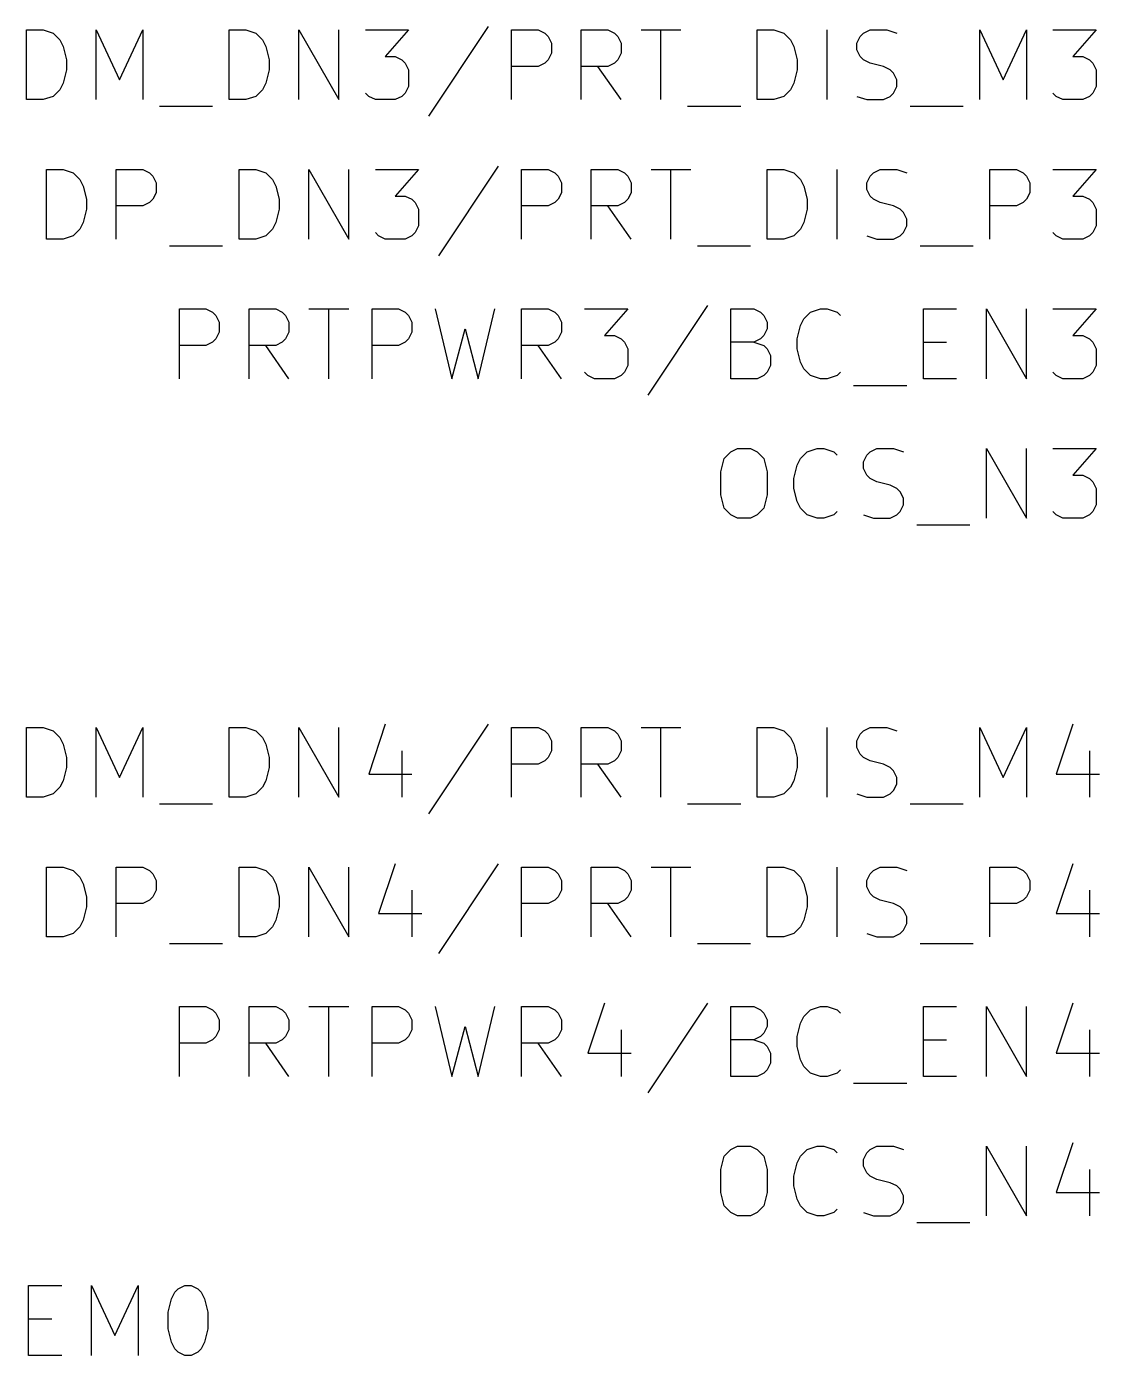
# Model space of a CAD drawing. Extents: x 0.4 to 16.1, y -11.3 to -0.4.
# Drawn here: x 4.034 to 4.803, y -4.293 to -3.34 of the extents above; entities that cross this region are included whole.
import ezdxf

# ---------------------------------------------------------------- set-up
doc = ezdxf.new("R2010")
doc.units = 0
doc.header["$MEASUREMENT"] = 0
doc.layers.add('CYAN2', color=4, linetype='CONTINUOUS')

msp = doc.modelspace()

# ---------------------------------------------------------------- linework, layer by layer
at = {"layer": 'CYAN2', "linetype": 'CONTINUOUS'}
for p, q in [((4.03381, -3.39262), (4.03381, -3.34262)), ((4.03381, -3.34262), (4.04571, -3.34262)), ((4.04571, -3.34262), (4.05285, -3.345)), ((4.08381, -3.39262), (4.08381, -3.34262)), ((4.08381, -3.34262), (4.10047, -3.37833)), ((4.10047, -3.37833), (4.11714, -3.34262)), ((4.11714, -3.34262), (4.11714, -3.39262)), ((4.17905, -3.39262), (4.17905, -3.34262)), ((4.17905, -3.34262), (4.19095, -3.34262)), ((4.19095, -3.34262), (4.19809, -3.345)), ((4.22905, -3.39262), (4.22905, -3.34262)), ((4.22905, -3.34262), (4.25762, -3.39262)), ((4.25762, -3.39262), (4.25762, -3.34262)), ((4.27667, -3.34262), (4.30762, -3.34262)), ((4.30762, -3.34262), (4.29095, -3.36167)), ((4.36476, -3.34024), (4.3219, -3.40452)), ((4.38143, -3.39262), (4.38143, -3.34262)), ((4.38143, -3.34262), (4.40047, -3.34262)), ((4.40047, -3.34262), (4.40524, -3.345)), ((4.43143, -3.39262), (4.43143, -3.34262)), ((4.43143, -3.34262), (4.45047, -3.34262)), ((4.45047, -3.34262), (4.45524, -3.345)), ((4.47428, -3.34262), (4.50285, -3.34262)), ((4.48857, -3.39262), (4.48857, -3.34262)), ((4.55762, -3.39262), (4.55762, -3.34262)), ((4.55762, -3.34262), (4.56952, -3.34262)), ((4.56952, -3.34262), (4.57667, -3.345)), ((4.60762, -3.39262), (4.60762, -3.34262)), ((4.63381, -3.345), (4.63857, -3.34262)), ((4.63857, -3.34262), (4.65047, -3.34262)), ((4.65047, -3.34262), (4.65762, -3.345)), ((4.71714, -3.39262), (4.71714, -3.34262)), ((4.71714, -3.34262), (4.73381, -3.37833)), ((4.73381, -3.37833), (4.75047, -3.34262)), ((4.75047, -3.34262), (4.75047, -3.39262)), ((4.76952, -3.34262), (4.80047, -3.34262)), ((4.80047, -3.34262), (4.78381, -3.36167)), ((4.05285, -3.345), (4.05762, -3.34976)), ((4.05762, -3.34976), (4.06, -3.35452)), ((4.19809, -3.345), (4.20285, -3.34976)), ((4.20285, -3.34976), (4.20524, -3.35452)), ((4.40524, -3.345), (4.40762, -3.34738)), ((4.40762, -3.34738), (4.41, -3.35214)), ((4.41, -3.35214), (4.41, -3.35928)), ((4.45524, -3.345), (4.45762, -3.34738)), ((4.45762, -3.34738), (4.46, -3.35214)), ((4.46, -3.35214), (4.46, -3.35928)), ((4.57667, -3.345), (4.58143, -3.34976)), ((4.58143, -3.34976), (4.58381, -3.35452)), ((4.62905, -3.35214), (4.63143, -3.34738)), ((4.62905, -3.3569), (4.62905, -3.35214)), ((4.63143, -3.34738), (4.63381, -3.345)), ((4.06, -3.35452), (4.06238, -3.36405)), ((4.20524, -3.35452), (4.20762, -3.36405)), ((4.29095, -3.36167), (4.29809, -3.36167)), ((4.29809, -3.36167), (4.30285, -3.36405)), ((4.41, -3.35928), (4.40762, -3.36405)), ((4.46, -3.35928), (4.45762, -3.36405)), ((4.58381, -3.35452), (4.58619, -3.36405)), ((4.63143, -3.36167), (4.62905, -3.3569)), ((4.63381, -3.36405), (4.63143, -3.36167)), ((4.78381, -3.36167), (4.79095, -3.36167)), ((4.79095, -3.36167), (4.79571, -3.36405)), ((4.06238, -3.37119), (4.06, -3.38071)), ((4.06238, -3.36405), (4.06238, -3.37119)), ((4.20762, -3.37119), (4.20524, -3.38071)), ((4.20762, -3.36405), (4.20762, -3.37119)), ((4.30285, -3.36405), (4.30524, -3.36643)), ((4.30524, -3.36643), (4.30762, -3.37119)), ((4.30762, -3.37119), (4.30762, -3.38309)), ((4.40047, -3.36881), (4.38143, -3.36881)), ((4.40524, -3.36643), (4.40047, -3.36881)), ((4.40762, -3.36405), (4.40524, -3.36643)), ((4.45047, -3.36881), (4.43143, -3.36881)), ((4.46, -3.39262), (4.44333, -3.36881)), ((4.45524, -3.36643), (4.45047, -3.36881)), ((4.45762, -3.36405), (4.45524, -3.36643)), ((4.58619, -3.37119), (4.58381, -3.38071)), ((4.58619, -3.36405), (4.58619, -3.37119)), ((4.63857, -3.36643), (4.63381, -3.36405)), ((4.64809, -3.36881), (4.63857, -3.36643)), ((4.65285, -3.37119), (4.64809, -3.36881)), ((4.65524, -3.37357), (4.65285, -3.37119)), ((4.79571, -3.36405), (4.79809, -3.36643)), ((4.79809, -3.36643), (4.80047, -3.37119)), ((4.80047, -3.37119), (4.80047, -3.38309)), ((4.06, -3.38071), (4.05762, -3.38547)), ((4.20524, -3.38071), (4.20285, -3.38547)), ((4.58381, -3.38071), (4.58143, -3.38547)), ((4.65762, -3.37833), (4.65524, -3.37357)), ((4.65762, -3.38309), (4.65762, -3.37833)), ((4.05285, -3.39024), (4.04571, -3.39262)), ((4.05762, -3.38547), (4.05285, -3.39024)), ((4.19809, -3.39024), (4.19095, -3.39262)), ((4.20285, -3.38547), (4.19809, -3.39024)), ((4.27905, -3.39024), (4.27667, -3.38785)), ((4.28381, -3.39262), (4.27905, -3.39024)), ((4.30285, -3.39024), (4.29809, -3.39262)), ((4.30524, -3.38785), (4.30285, -3.39024)), ((4.30762, -3.38309), (4.30524, -3.38785)), ((4.57667, -3.39024), (4.56952, -3.39262)), ((4.58143, -3.38547), (4.57667, -3.39024)), ((4.62905, -3.39024), (4.63619, -3.39262)), ((4.64809, -3.39262), (4.65285, -3.39024)), ((4.65285, -3.39024), (4.65524, -3.38785)), ((4.65524, -3.38785), (4.65762, -3.38309)), ((4.7719, -3.39024), (4.76952, -3.38785)), ((4.77667, -3.39262), (4.7719, -3.39024)), ((4.79571, -3.39024), (4.79095, -3.39262)), ((4.79809, -3.38785), (4.79571, -3.39024)), ((4.80047, -3.38309), (4.79809, -3.38785)), ((4.04571, -3.39262), (4.03381, -3.39262)), ((4.12905, -3.39738), (4.16714, -3.39738)), ((4.19095, -3.39262), (4.17905, -3.39262)), ((4.29809, -3.39262), (4.28381, -3.39262)), ((4.50762, -3.39738), (4.54571, -3.39738)), ((4.56952, -3.39262), (4.55762, -3.39262)), ((4.63619, -3.39262), (4.64809, -3.39262)), ((4.66714, -3.39738), (4.70524, -3.39738)), ((4.79095, -3.39262), (4.77667, -3.39262)), ((4.04809, -3.49262), (4.04809, -3.44262)), ((4.04809, -3.44262), (4.06, -3.44262)), ((4.06, -3.44262), (4.06714, -3.445)), ((4.06714, -3.445), (4.0719, -3.44976)), ((4.09809, -3.49262), (4.09809, -3.44262)), ((4.09809, -3.44262), (4.11714, -3.44262)), ((4.11714, -3.44262), (4.1219, -3.445)), ((4.1219, -3.445), (4.12428, -3.44738)), ((4.12428, -3.44738), (4.12667, -3.45214)), ((4.18619, -3.49262), (4.18619, -3.44262)), ((4.18619, -3.44262), (4.19809, -3.44262)), ((4.19809, -3.44262), (4.20524, -3.445)), ((4.20524, -3.445), (4.21, -3.44976)), ((4.23619, -3.49262), (4.23619, -3.44262)), ((4.23619, -3.44262), (4.26476, -3.49262)), ((4.26476, -3.49262), (4.26476, -3.44262)), ((4.28381, -3.44262), (4.31476, -3.44262)), ((4.31476, -3.44262), (4.29809, -3.46167)), ((4.3719, -3.44024), (4.32905, -3.50452)), ((4.38857, -3.49262), (4.38857, -3.44262)), ((4.38857, -3.44262), (4.40762, -3.44262)), ((4.40762, -3.44262), (4.41238, -3.445)), ((4.41238, -3.445), (4.41476, -3.44738)), ((4.41476, -3.44738), (4.41714, -3.45214)), ((4.43857, -3.49262), (4.43857, -3.44262)), ((4.43857, -3.44262), (4.45762, -3.44262)), ((4.45762, -3.44262), (4.46238, -3.445)), ((4.46238, -3.445), (4.46476, -3.44738)), ((4.46476, -3.44738), (4.46714, -3.45214)), ((4.48143, -3.44262), (4.51, -3.44262)), ((4.49571, -3.49262), (4.49571, -3.44262)), ((4.56476, -3.49262), (4.56476, -3.44262)), ((4.56476, -3.44262), (4.57667, -3.44262)), ((4.57667, -3.44262), (4.58381, -3.445)), ((4.58381, -3.445), (4.58857, -3.44976)), ((4.61476, -3.49262), (4.61476, -3.44262)), ((4.63619, -3.45214), (4.63857, -3.44738)), ((4.63857, -3.44738), (4.64095, -3.445)), ((4.64095, -3.445), (4.64571, -3.44262)), ((4.64571, -3.44262), (4.65762, -3.44262)), ((4.65762, -3.44262), (4.66476, -3.445)), ((4.72428, -3.49262), (4.72428, -3.44262)), ((4.72428, -3.44262), (4.74333, -3.44262)), ((4.74333, -3.44262), (4.74809, -3.445)), ((4.74809, -3.445), (4.75047, -3.44738)), ((4.75047, -3.44738), (4.75285, -3.45214)), ((4.76952, -3.44262), (4.80047, -3.44262)), ((4.80047, -3.44262), (4.78381, -3.46167)), ((4.0719, -3.44976), (4.07428, -3.45452)), ((4.07428, -3.45452), (4.07667, -3.46405)), ((4.12667, -3.45214), (4.12667, -3.45928)), ((4.21, -3.44976), (4.21238, -3.45452)), ((4.21238, -3.45452), (4.21476, -3.46405)), ((4.41714, -3.45214), (4.41714, -3.45928)), ((4.46714, -3.45214), (4.46714, -3.45928)), ((4.58857, -3.44976), (4.59095, -3.45452)), ((4.59095, -3.45452), (4.59333, -3.46405)), ((4.63619, -3.4569), (4.63619, -3.45214)), ((4.63857, -3.46167), (4.63619, -3.4569)), ((4.75285, -3.45214), (4.75285, -3.45928)), ((4.07667, -3.46405), (4.07667, -3.47119)), ((4.1219, -3.46643), (4.11714, -3.46881)), ((4.12428, -3.46405), (4.1219, -3.46643)), ((4.12667, -3.45928), (4.12428, -3.46405)), ((4.21476, -3.46405), (4.21476, -3.47119)), ((4.29809, -3.46167), (4.30524, -3.46167)), ((4.30524, -3.46167), (4.31, -3.46405)), ((4.31, -3.46405), (4.31238, -3.46643)), ((4.31238, -3.46643), (4.31476, -3.47119)), ((4.41238, -3.46643), (4.40762, -3.46881)), ((4.41476, -3.46405), (4.41238, -3.46643)), ((4.41714, -3.45928), (4.41476, -3.46405)), ((4.46238, -3.46643), (4.45762, -3.46881)), ((4.46476, -3.46405), (4.46238, -3.46643)), ((4.46714, -3.45928), (4.46476, -3.46405)), ((4.59333, -3.46405), (4.59333, -3.47119)), ((4.64095, -3.46405), (4.63857, -3.46167)), ((4.64571, -3.46643), (4.64095, -3.46405)), ((4.65524, -3.46881), (4.64571, -3.46643)), ((4.74809, -3.46643), (4.74333, -3.46881)), ((4.75047, -3.46405), (4.74809, -3.46643)), ((4.75285, -3.45928), (4.75047, -3.46405)), ((4.78381, -3.46167), (4.79095, -3.46167)), ((4.79095, -3.46167), (4.79571, -3.46405)), ((4.79571, -3.46405), (4.79809, -3.46643)), ((4.79809, -3.46643), (4.80047, -3.47119)), ((4.07667, -3.47119), (4.07428, -3.48071)), ((4.11714, -3.46881), (4.09809, -3.46881)), ((4.21476, -3.47119), (4.21238, -3.48071)), ((4.31476, -3.47119), (4.31476, -3.48309)), ((4.40762, -3.46881), (4.38857, -3.46881)), ((4.45762, -3.46881), (4.43857, -3.46881)), ((4.46714, -3.49262), (4.45047, -3.46881)), ((4.59333, -3.47119), (4.59095, -3.48071)), ((4.66, -3.47119), (4.65524, -3.46881)), ((4.66238, -3.47357), (4.66, -3.47119)), ((4.66476, -3.47833), (4.66238, -3.47357)), ((4.74333, -3.46881), (4.72428, -3.46881)), ((4.80047, -3.47119), (4.80047, -3.48309)), ((4.0719, -3.48547), (4.06714, -3.49024)), ((4.07428, -3.48071), (4.0719, -3.48547)), ((4.21, -3.48547), (4.20524, -3.49024)), ((4.21238, -3.48071), (4.21, -3.48547)), ((4.31476, -3.48309), (4.31238, -3.48785)), ((4.58857, -3.48547), (4.58381, -3.49024)), ((4.59095, -3.48071), (4.58857, -3.48547)), ((4.66238, -3.48785), (4.66476, -3.48309)), ((4.66476, -3.48309), (4.66476, -3.47833)), ((4.80047, -3.48309), (4.79809, -3.48785)), ((4.06, -3.49262), (4.04809, -3.49262)), ((4.06714, -3.49024), (4.06, -3.49262)), ((4.19809, -3.49262), (4.18619, -3.49262)), ((4.20524, -3.49024), (4.19809, -3.49262)), ((4.28619, -3.49024), (4.28381, -3.48785)), ((4.29095, -3.49262), (4.28619, -3.49024)), ((4.30524, -3.49262), (4.29095, -3.49262)), ((4.31, -3.49024), (4.30524, -3.49262)), ((4.31238, -3.48785), (4.31, -3.49024)), ((4.57667, -3.49262), (4.56476, -3.49262)), ((4.58381, -3.49024), (4.57667, -3.49262)), ((4.63619, -3.49024), (4.64333, -3.49262)), ((4.64333, -3.49262), (4.65524, -3.49262)), ((4.65524, -3.49262), (4.66, -3.49024)), ((4.66, -3.49024), (4.66238, -3.48785)), ((4.7719, -3.49024), (4.76952, -3.48785)), ((4.77667, -3.49262), (4.7719, -3.49024)), ((4.79095, -3.49262), (4.77667, -3.49262)), ((4.79571, -3.49024), (4.79095, -3.49262)), ((4.79809, -3.48785), (4.79571, -3.49024)), ((4.13619, -3.49738), (4.17428, -3.49738)), ((4.51476, -3.49738), (4.55285, -3.49738)), ((4.67428, -3.49738), (4.71238, -3.49738)), ((4.14333, -3.59262), (4.14333, -3.54262)), ((4.14333, -3.54262), (4.16238, -3.54262)), ((4.16238, -3.54262), (4.16714, -3.545)), ((4.19333, -3.59262), (4.19333, -3.54262)), ((4.19333, -3.54262), (4.21238, -3.54262)), ((4.21238, -3.54262), (4.21714, -3.545)), ((4.23619, -3.54262), (4.26476, -3.54262)), ((4.25047, -3.59262), (4.25047, -3.54262)), ((4.28143, -3.59262), (4.28143, -3.54262)), ((4.28143, -3.54262), (4.30047, -3.54262)), ((4.30047, -3.54262), (4.30524, -3.545)), ((4.32667, -3.54262), (4.33857, -3.59262)), ((4.35762, -3.59262), (4.36952, -3.54262)), ((4.38857, -3.59262), (4.38857, -3.54262)), ((4.38857, -3.54262), (4.40762, -3.54262)), ((4.40762, -3.54262), (4.41238, -3.545)), ((4.43381, -3.54262), (4.46476, -3.54262)), ((4.46476, -3.54262), (4.44809, -3.56167)), ((4.5219, -3.54024), (4.47905, -3.60452)), ((4.53857, -3.59262), (4.53857, -3.54262)), ((4.53857, -3.54262), (4.55524, -3.54262)), ((4.55524, -3.54262), (4.56, -3.545)), ((4.59571, -3.545), (4.60285, -3.54262)), ((4.60285, -3.54262), (4.60762, -3.54262)), ((4.60762, -3.54262), (4.61476, -3.545)), ((4.67667, -3.59262), (4.67667, -3.54262)), ((4.67667, -3.54262), (4.70047, -3.54262)), ((4.7219, -3.59262), (4.7219, -3.54262)), ((4.7219, -3.54262), (4.75047, -3.59262)), ((4.75047, -3.59262), (4.75047, -3.54262)), ((4.76952, -3.54262), (4.80047, -3.54262)), ((4.80047, -3.54262), (4.78381, -3.56167)), ((4.16714, -3.545), (4.16952, -3.54738)), ((4.16952, -3.54738), (4.1719, -3.55214)), ((4.1719, -3.55214), (4.1719, -3.55928)), ((4.21714, -3.545), (4.21952, -3.54738)), ((4.21952, -3.54738), (4.2219, -3.55214)), ((4.2219, -3.55214), (4.2219, -3.55928)), ((4.30524, -3.545), (4.30762, -3.54738)), ((4.30762, -3.54738), (4.31, -3.55214)), ((4.31, -3.55214), (4.31, -3.55928)), ((4.41238, -3.545), (4.41476, -3.54738)), ((4.41476, -3.54738), (4.41714, -3.55214)), ((4.41714, -3.55214), (4.41714, -3.55928)), ((4.56, -3.545), (4.56238, -3.54738)), ((4.56238, -3.54738), (4.56476, -3.55214)), ((4.56476, -3.55214), (4.56476, -3.5569)), ((4.58857, -3.55452), (4.59095, -3.54976)), ((4.59095, -3.54976), (4.59571, -3.545)), ((4.61476, -3.545), (4.61714, -3.54738)), ((4.1719, -3.55928), (4.16952, -3.56405)), ((4.2219, -3.55928), (4.21952, -3.56405)), ((4.31, -3.55928), (4.30762, -3.56405)), ((4.33857, -3.59262), (4.34809, -3.5569)), ((4.34809, -3.5569), (4.35762, -3.59262)), ((4.41714, -3.55928), (4.41476, -3.56405)), ((4.44809, -3.56167), (4.45524, -3.56167)), ((4.45524, -3.56167), (4.46, -3.56405)), ((4.56238, -3.56167), (4.56, -3.56405)), ((4.56476, -3.5569), (4.56238, -3.56167)), ((4.58619, -3.56405), (4.58857, -3.55452)), ((4.78381, -3.56167), (4.79095, -3.56167)), ((4.79095, -3.56167), (4.79571, -3.56405)), ((4.16238, -3.56881), (4.14333, -3.56881)), ((4.16714, -3.56643), (4.16238, -3.56881)), ((4.16952, -3.56405), (4.16714, -3.56643)), ((4.21238, -3.56881), (4.19333, -3.56881)), ((4.2219, -3.59262), (4.20524, -3.56881)), ((4.21714, -3.56643), (4.21238, -3.56881)), ((4.21952, -3.56405), (4.21714, -3.56643)), ((4.30047, -3.56881), (4.28143, -3.56881)), ((4.30524, -3.56643), (4.30047, -3.56881)), ((4.30762, -3.56405), (4.30524, -3.56643)), ((4.40762, -3.56881), (4.38857, -3.56881)), ((4.41714, -3.59262), (4.40047, -3.56881)), ((4.41238, -3.56643), (4.40762, -3.56881)), ((4.41476, -3.56405), (4.41238, -3.56643)), ((4.46, -3.56405), (4.46238, -3.56643)), ((4.46238, -3.56643), (4.46476, -3.57119)), ((4.46476, -3.57119), (4.46476, -3.58309)), ((4.55524, -3.56643), (4.53857, -3.56643)), ((4.56, -3.56405), (4.55524, -3.56643)), ((4.55524, -3.56643), (4.56238, -3.56881)), ((4.56238, -3.56881), (4.56476, -3.57119)), ((4.56476, -3.57119), (4.56714, -3.57595)), ((4.58619, -3.57119), (4.58619, -3.56405)), ((4.58857, -3.58071), (4.58619, -3.57119)), ((4.67667, -3.56643), (4.69333, -3.56643)), ((4.79571, -3.56405), (4.79809, -3.56643)), ((4.79809, -3.56643), (4.80047, -3.57119)), ((4.80047, -3.57119), (4.80047, -3.58309)), ((4.56714, -3.57595), (4.56714, -3.58309)), ((4.59095, -3.58547), (4.58857, -3.58071)), ((4.43619, -3.59024), (4.43381, -3.58785)), ((4.44095, -3.59262), (4.43619, -3.59024)), ((4.46, -3.59024), (4.45524, -3.59262)), ((4.46238, -3.58785), (4.46, -3.59024)), ((4.46476, -3.58309), (4.46238, -3.58785)), ((4.56238, -3.59024), (4.55762, -3.59262)), ((4.56476, -3.58785), (4.56238, -3.59024)), ((4.56714, -3.58309), (4.56476, -3.58785)), ((4.59571, -3.59024), (4.59095, -3.58547)), ((4.60285, -3.59262), (4.59571, -3.59024)), ((4.61476, -3.59024), (4.60762, -3.59262)), ((4.61714, -3.58785), (4.61476, -3.59024)), ((4.7719, -3.59024), (4.76952, -3.58785)), ((4.77667, -3.59262), (4.7719, -3.59024)), ((4.79571, -3.59024), (4.79095, -3.59262)), ((4.79809, -3.58785), (4.79571, -3.59024)), ((4.80047, -3.58309), (4.79809, -3.58785)), ((4.45524, -3.59262), (4.44095, -3.59262)), ((4.55762, -3.59262), (4.53857, -3.59262)), ((4.60762, -3.59262), (4.60285, -3.59262)), ((4.62667, -3.59738), (4.66476, -3.59738)), ((4.70047, -3.59262), (4.67667, -3.59262)), ((4.79095, -3.59262), (4.77667, -3.59262)), ((4.53381, -3.64976), (4.53857, -3.645)), ((4.53857, -3.645), (4.54333, -3.64262)), ((4.54333, -3.64262), (4.55285, -3.64262)), ((4.55285, -3.64262), (4.55762, -3.645)), ((4.55762, -3.645), (4.56238, -3.64976)), ((4.58857, -3.64976), (4.59333, -3.645)), ((4.59333, -3.645), (4.60047, -3.64262)), ((4.60047, -3.64262), (4.60524, -3.64262)), ((4.60524, -3.64262), (4.61238, -3.645)), ((4.61238, -3.645), (4.61476, -3.64738)), ((4.63381, -3.65214), (4.63619, -3.64738)), ((4.63619, -3.64738), (4.63857, -3.645)), ((4.63857, -3.645), (4.64333, -3.64262)), ((4.64333, -3.64262), (4.65524, -3.64262)), ((4.65524, -3.64262), (4.66238, -3.645)), ((4.7219, -3.69262), (4.7219, -3.64262)), ((4.7219, -3.64262), (4.75047, -3.69262)), ((4.75047, -3.69262), (4.75047, -3.64262)), ((4.76952, -3.64262), (4.80047, -3.64262)), ((4.80047, -3.64262), (4.78381, -3.66167)), ((4.53143, -3.65928), (4.53381, -3.64976)), ((4.56238, -3.64976), (4.56476, -3.65928)), ((4.58381, -3.66405), (4.58619, -3.65452)), ((4.58619, -3.65452), (4.58857, -3.64976)), ((4.63381, -3.6569), (4.63381, -3.65214)), ((4.63619, -3.66167), (4.63381, -3.6569)), ((4.53143, -3.67595), (4.53143, -3.65928)), ((4.56476, -3.65928), (4.56476, -3.67595)), ((4.58381, -3.67119), (4.58381, -3.66405)), ((4.63857, -3.66405), (4.63619, -3.66167)), ((4.64333, -3.66643), (4.63857, -3.66405)), ((4.65285, -3.66881), (4.64333, -3.66643)), ((4.78381, -3.66167), (4.79095, -3.66167)), ((4.79095, -3.66167), (4.79571, -3.66405)), ((4.79571, -3.66405), (4.79809, -3.66643)), ((4.79809, -3.66643), (4.80047, -3.67119)), ((4.53381, -3.68547), (4.53143, -3.67595)), ((4.56476, -3.67595), (4.56238, -3.68547)), ((4.58619, -3.68071), (4.58381, -3.67119)), ((4.65762, -3.67119), (4.65285, -3.66881)), ((4.66, -3.67357), (4.65762, -3.67119)), ((4.66238, -3.67833), (4.66, -3.67357)), ((4.80047, -3.67119), (4.80047, -3.68309)), ((4.53857, -3.69024), (4.53381, -3.68547)), ((4.56238, -3.68547), (4.55762, -3.69024)), ((4.58857, -3.68547), (4.58619, -3.68071)), ((4.59333, -3.69024), (4.58857, -3.68547)), ((4.66, -3.68785), (4.66238, -3.68309)), ((4.66238, -3.68309), (4.66238, -3.67833)), ((4.80047, -3.68309), (4.79809, -3.68785)), ((4.54333, -3.69262), (4.53857, -3.69024)), ((4.55285, -3.69262), (4.54333, -3.69262)), ((4.55762, -3.69024), (4.55285, -3.69262)), ((4.60047, -3.69262), (4.59333, -3.69024)), ((4.60524, -3.69262), (4.60047, -3.69262)), ((4.61238, -3.69024), (4.60524, -3.69262)), ((4.61476, -3.68785), (4.61238, -3.69024)), ((4.63381, -3.69024), (4.64095, -3.69262)), ((4.64095, -3.69262), (4.65285, -3.69262)), ((4.65285, -3.69262), (4.65762, -3.69024)), ((4.65762, -3.69024), (4.66, -3.68785)), ((4.7719, -3.69024), (4.76952, -3.68785)), ((4.77667, -3.69262), (4.7719, -3.69024)), ((4.79095, -3.69262), (4.77667, -3.69262)), ((4.79571, -3.69024), (4.79095, -3.69262)), ((4.79809, -3.68785), (4.79571, -3.69024)), ((4.6719, -3.69738), (4.71, -3.69738)), ((4.03381, -3.89262), (4.03381, -3.84262)), ((4.03381, -3.84262), (4.04571, -3.84262)), ((4.04571, -3.84262), (4.05285, -3.845)), ((4.05285, -3.845), (4.05762, -3.84976)), ((4.08381, -3.89262), (4.08381, -3.84262)), ((4.08381, -3.84262), (4.10047, -3.87833)), ((4.10047, -3.87833), (4.11714, -3.84262)), ((4.11714, -3.84262), (4.11714, -3.89262)), ((4.17905, -3.89262), (4.17905, -3.84262)), ((4.17905, -3.84262), (4.19095, -3.84262)), ((4.19095, -3.84262), (4.19809, -3.845)), ((4.19809, -3.845), (4.20285, -3.84976)), ((4.22905, -3.89262), (4.22905, -3.84262)), ((4.22905, -3.84262), (4.25762, -3.89262)), ((4.25762, -3.89262), (4.25762, -3.84262)), ((4.29095, -3.84024), (4.27905, -3.87595)), ((4.36476, -3.84024), (4.3219, -3.90452)), ((4.38143, -3.89262), (4.38143, -3.84262)), ((4.38143, -3.84262), (4.40047, -3.84262)), ((4.40047, -3.84262), (4.40524, -3.845)), ((4.40524, -3.845), (4.40762, -3.84738)), ((4.40762, -3.84738), (4.41, -3.85214)), ((4.43143, -3.89262), (4.43143, -3.84262)), ((4.43143, -3.84262), (4.45047, -3.84262)), ((4.45047, -3.84262), (4.45524, -3.845)), ((4.45524, -3.845), (4.45762, -3.84738)), ((4.45762, -3.84738), (4.46, -3.85214)), ((4.47428, -3.84262), (4.50285, -3.84262)), ((4.48857, -3.89262), (4.48857, -3.84262)), ((4.55762, -3.89262), (4.55762, -3.84262)), ((4.55762, -3.84262), (4.56952, -3.84262)), ((4.56952, -3.84262), (4.57667, -3.845)), ((4.57667, -3.845), (4.58143, -3.84976)), ((4.60762, -3.89262), (4.60762, -3.84262)), ((4.62905, -3.85214), (4.63143, -3.84738)), ((4.63143, -3.84738), (4.63381, -3.845)), ((4.63381, -3.845), (4.63857, -3.84262)), ((4.63857, -3.84262), (4.65047, -3.84262)), ((4.65047, -3.84262), (4.65762, -3.845)), ((4.71714, -3.89262), (4.71714, -3.84262)), ((4.71714, -3.84262), (4.73381, -3.87833)), ((4.73381, -3.87833), (4.75047, -3.84262)), ((4.75047, -3.84262), (4.75047, -3.89262)), ((4.78381, -3.84024), (4.7719, -3.87595)), ((4.05762, -3.84976), (4.06, -3.85452)), ((4.06, -3.85452), (4.06238, -3.86405)), ((4.20285, -3.84976), (4.20524, -3.85452)), ((4.20524, -3.85452), (4.20762, -3.86405)), ((4.41, -3.85214), (4.41, -3.85928)), ((4.46, -3.85214), (4.46, -3.85928)), ((4.58143, -3.84976), (4.58381, -3.85452)), ((4.58381, -3.85452), (4.58619, -3.86405)), ((4.62905, -3.8569), (4.62905, -3.85214)), ((4.63143, -3.86167), (4.62905, -3.8569)), ((4.06238, -3.86405), (4.06238, -3.87119)), ((4.20762, -3.86405), (4.20762, -3.87119)), ((4.30285, -3.85928), (4.30285, -3.89262)), ((4.40524, -3.86643), (4.40047, -3.86881)), ((4.40762, -3.86405), (4.40524, -3.86643)), ((4.41, -3.85928), (4.40762, -3.86405)), ((4.45524, -3.86643), (4.45047, -3.86881)), ((4.45762, -3.86405), (4.45524, -3.86643)), ((4.46, -3.85928), (4.45762, -3.86405)), ((4.58619, -3.86405), (4.58619, -3.87119)), ((4.63381, -3.86405), (4.63143, -3.86167)), ((4.63857, -3.86643), (4.63381, -3.86405)), ((4.64809, -3.86881), (4.63857, -3.86643)), ((4.79571, -3.85928), (4.79571, -3.89262)), ((4.06238, -3.87119), (4.06, -3.88071)), ((4.20762, -3.87119), (4.20524, -3.88071)), ((4.27905, -3.87595), (4.31, -3.87595)), ((4.40047, -3.86881), (4.38143, -3.86881)), ((4.45047, -3.86881), (4.43143, -3.86881)), ((4.46, -3.89262), (4.44333, -3.86881)), ((4.58619, -3.87119), (4.58381, -3.88071)), ((4.65285, -3.87119), (4.64809, -3.86881)), ((4.65524, -3.87357), (4.65285, -3.87119)), ((4.65762, -3.87833), (4.65524, -3.87357)), ((4.7719, -3.87595), (4.80285, -3.87595)), ((4.05762, -3.88547), (4.05285, -3.89024)), ((4.06, -3.88071), (4.05762, -3.88547)), ((4.20285, -3.88547), (4.19809, -3.89024)), ((4.20524, -3.88071), (4.20285, -3.88547)), ((4.58143, -3.88547), (4.57667, -3.89024)), ((4.58381, -3.88071), (4.58143, -3.88547)), ((4.65524, -3.88785), (4.65762, -3.88309)), ((4.65762, -3.88309), (4.65762, -3.87833)), ((4.04571, -3.89262), (4.03381, -3.89262)), ((4.05285, -3.89024), (4.04571, -3.89262)), ((4.19095, -3.89262), (4.17905, -3.89262)), ((4.19809, -3.89024), (4.19095, -3.89262)), ((4.56952, -3.89262), (4.55762, -3.89262)), ((4.57667, -3.89024), (4.56952, -3.89262)), ((4.62905, -3.89024), (4.63619, -3.89262)), ((4.63619, -3.89262), (4.64809, -3.89262)), ((4.64809, -3.89262), (4.65285, -3.89024)), ((4.65285, -3.89024), (4.65524, -3.88785)), ((4.12905, -3.89738), (4.16714, -3.89738)), ((4.50762, -3.89738), (4.54571, -3.89738)), ((4.66714, -3.89738), (4.70524, -3.89738)), ((4.04809, -3.99262), (4.04809, -3.94262)), ((4.04809, -3.94262), (4.06, -3.94262)), ((4.06, -3.94262), (4.06714, -3.945)), ((4.09809, -3.99262), (4.09809, -3.94262)), ((4.09809, -3.94262), (4.11714, -3.94262)), ((4.11714, -3.94262), (4.1219, -3.945)), ((4.18619, -3.99262), (4.18619, -3.94262)), ((4.18619, -3.94262), (4.19809, -3.94262)), ((4.19809, -3.94262), (4.20524, -3.945)), ((4.23619, -3.99262), (4.23619, -3.94262)), ((4.23619, -3.94262), (4.26476, -3.99262)), ((4.26476, -3.99262), (4.26476, -3.94262)), ((4.29809, -3.94024), (4.28619, -3.97595)), ((4.3719, -3.94024), (4.32905, -4.00452)), ((4.38857, -3.99262), (4.38857, -3.94262)), ((4.38857, -3.94262), (4.40762, -3.94262)), ((4.40762, -3.94262), (4.41238, -3.945)), ((4.43857, -3.99262), (4.43857, -3.94262)), ((4.43857, -3.94262), (4.45762, -3.94262)), ((4.45762, -3.94262), (4.46238, -3.945)), ((4.48143, -3.94262), (4.51, -3.94262)), ((4.49571, -3.99262), (4.49571, -3.94262)), ((4.56476, -3.99262), (4.56476, -3.94262)), ((4.56476, -3.94262), (4.57667, -3.94262)), ((4.57667, -3.94262), (4.58381, -3.945)), ((4.61476, -3.99262), (4.61476, -3.94262)), ((4.64095, -3.945), (4.64571, -3.94262)), ((4.64571, -3.94262), (4.65762, -3.94262)), ((4.65762, -3.94262), (4.66476, -3.945)), ((4.72428, -3.99262), (4.72428, -3.94262)), ((4.72428, -3.94262), (4.74333, -3.94262)), ((4.74333, -3.94262), (4.74809, -3.945)), ((4.78381, -3.94024), (4.7719, -3.97595)), ((4.06714, -3.945), (4.0719, -3.94976)), ((4.0719, -3.94976), (4.07428, -3.95452)), ((4.1219, -3.945), (4.12428, -3.94738)), ((4.12428, -3.94738), (4.12667, -3.95214)), ((4.12667, -3.95214), (4.12667, -3.95928)), ((4.20524, -3.945), (4.21, -3.94976)), ((4.21, -3.94976), (4.21238, -3.95452)), ((4.41238, -3.945), (4.41476, -3.94738)), ((4.41476, -3.94738), (4.41714, -3.95214)), ((4.41714, -3.95214), (4.41714, -3.95928)), ((4.46238, -3.945), (4.46476, -3.94738)), ((4.46476, -3.94738), (4.46714, -3.95214)), ((4.46714, -3.95214), (4.46714, -3.95928)), ((4.58381, -3.945), (4.58857, -3.94976)), ((4.58857, -3.94976), (4.59095, -3.95452)), ((4.63619, -3.95214), (4.63857, -3.94738)), ((4.63619, -3.9569), (4.63619, -3.95214)), ((4.63857, -3.94738), (4.64095, -3.945)), ((4.74809, -3.945), (4.75047, -3.94738)), ((4.75047, -3.94738), (4.75285, -3.95214)), ((4.75285, -3.95214), (4.75285, -3.95928)), ((4.07428, -3.95452), (4.07667, -3.96405)), ((4.12667, -3.95928), (4.12428, -3.96405)), ((4.21238, -3.95452), (4.21476, -3.96405)), ((4.31, -3.95928), (4.31, -3.99262)), ((4.41714, -3.95928), (4.41476, -3.96405)), ((4.46714, -3.95928), (4.46476, -3.96405)), ((4.59095, -3.95452), (4.59333, -3.96405)), ((4.63857, -3.96167), (4.63619, -3.9569)), ((4.64095, -3.96405), (4.63857, -3.96167)), ((4.75285, -3.95928), (4.75047, -3.96405)), ((4.79571, -3.95928), (4.79571, -3.99262)), ((4.07667, -3.97119), (4.07428, -3.98071)), ((4.07667, -3.96405), (4.07667, -3.97119)), ((4.11714, -3.96881), (4.09809, -3.96881)), ((4.1219, -3.96643), (4.11714, -3.96881)), ((4.12428, -3.96405), (4.1219, -3.96643)), ((4.21476, -3.97119), (4.21238, -3.98071)), ((4.21476, -3.96405), (4.21476, -3.97119)), ((4.40762, -3.96881), (4.38857, -3.96881)), ((4.41238, -3.96643), (4.40762, -3.96881)), ((4.41476, -3.96405), (4.41238, -3.96643)), ((4.45762, -3.96881), (4.43857, -3.96881)), ((4.46714, -3.99262), (4.45047, -3.96881)), ((4.46238, -3.96643), (4.45762, -3.96881)), ((4.46476, -3.96405), (4.46238, -3.96643)), ((4.59333, -3.97119), (4.59095, -3.98071)), ((4.59333, -3.96405), (4.59333, -3.97119)), ((4.64571, -3.96643), (4.64095, -3.96405)), ((4.65524, -3.96881), (4.64571, -3.96643)), ((4.66, -3.97119), (4.65524, -3.96881)), ((4.66238, -3.97357), (4.66, -3.97119)), ((4.74333, -3.96881), (4.72428, -3.96881)), ((4.74809, -3.96643), (4.74333, -3.96881)), ((4.75047, -3.96405), (4.74809, -3.96643)), ((4.07428, -3.98071), (4.0719, -3.98547)), ((4.21238, -3.98071), (4.21, -3.98547)), ((4.28619, -3.97595), (4.31714, -3.97595)), ((4.59095, -3.98071), (4.58857, -3.98547)), ((4.66476, -3.97833), (4.66238, -3.97357)), ((4.66476, -3.98309), (4.66476, -3.97833)), ((4.7719, -3.97595), (4.80285, -3.97595)), ((4.06714, -3.99024), (4.06, -3.99262)), ((4.0719, -3.98547), (4.06714, -3.99024)), ((4.20524, -3.99024), (4.19809, -3.99262)), ((4.21, -3.98547), (4.20524, -3.99024)), ((4.58381, -3.99024), (4.57667, -3.99262)), ((4.58857, -3.98547), (4.58381, -3.99024)), ((4.63619, -3.99024), (4.64333, -3.99262)), ((4.65524, -3.99262), (4.66, -3.99024)), ((4.66, -3.99024), (4.66238, -3.98785)), ((4.66238, -3.98785), (4.66476, -3.98309)), ((4.06, -3.99262), (4.04809, -3.99262)), ((4.13619, -3.99738), (4.17428, -3.99738)), ((4.19809, -3.99262), (4.18619, -3.99262)), ((4.51476, -3.99738), (4.55285, -3.99738)), ((4.57667, -3.99262), (4.56476, -3.99262)), ((4.64333, -3.99262), (4.65524, -3.99262)), ((4.67428, -3.99738), (4.71238, -3.99738)), ((4.14333, -4.09262), (4.14333, -4.04262)), ((4.14333, -4.04262), (4.16238, -4.04262)), ((4.16238, -4.04262), (4.16714, -4.045)), ((4.16714, -4.045), (4.16952, -4.04738)), ((4.16952, -4.04738), (4.1719, -4.05214)), ((4.19333, -4.09262), (4.19333, -4.04262)), ((4.19333, -4.04262), (4.21238, -4.04262)), ((4.21238, -4.04262), (4.21714, -4.045)), ((4.21714, -4.045), (4.21952, -4.04738)), ((4.21952, -4.04738), (4.2219, -4.05214)), ((4.23619, -4.04262), (4.26476, -4.04262)), ((4.25047, -4.09262), (4.25047, -4.04262)), ((4.28143, -4.09262), (4.28143, -4.04262)), ((4.28143, -4.04262), (4.30047, -4.04262)), ((4.30047, -4.04262), (4.30524, -4.045)), ((4.30524, -4.045), (4.30762, -4.04738)), ((4.30762, -4.04738), (4.31, -4.05214)), ((4.32667, -4.04262), (4.33857, -4.09262)), ((4.35762, -4.09262), (4.36952, -4.04262)), ((4.38857, -4.09262), (4.38857, -4.04262)), ((4.38857, -4.04262), (4.40762, -4.04262)), ((4.40762, -4.04262), (4.41238, -4.045)), ((4.41238, -4.045), (4.41476, -4.04738)), ((4.41476, -4.04738), (4.41714, -4.05214)), ((4.44809, -4.04024), (4.43619, -4.07595)), ((4.5219, -4.04024), (4.47905, -4.10452)), ((4.53857, -4.09262), (4.53857, -4.04262)), ((4.53857, -4.04262), (4.55524, -4.04262)), ((4.55524, -4.04262), (4.56, -4.045)), ((4.56, -4.045), (4.56238, -4.04738)), ((4.56238, -4.04738), (4.56476, -4.05214)), ((4.59095, -4.04976), (4.59571, -4.045)), ((4.59571, -4.045), (4.60285, -4.04262)), ((4.60285, -4.04262), (4.60762, -4.04262)), ((4.60762, -4.04262), (4.61476, -4.045)), ((4.61476, -4.045), (4.61714, -4.04738)), ((4.67667, -4.09262), (4.67667, -4.04262)), ((4.67667, -4.04262), (4.70047, -4.04262)), ((4.7219, -4.09262), (4.7219, -4.04262)), ((4.7219, -4.04262), (4.75047, -4.09262)), ((4.75047, -4.09262), (4.75047, -4.04262)), ((4.78381, -4.04024), (4.7719, -4.07595)), ((4.1719, -4.05214), (4.1719, -4.05928)), ((4.2219, -4.05214), (4.2219, -4.05928)), ((4.31, -4.05214), (4.31, -4.05928)), ((4.33857, -4.09262), (4.34809, -4.0569)), ((4.34809, -4.0569), (4.35762, -4.09262)), ((4.41714, -4.05214), (4.41714, -4.05928)), ((4.56476, -4.0569), (4.56238, -4.06167)), ((4.56476, -4.05214), (4.56476, -4.0569)), ((4.58619, -4.06405), (4.58857, -4.05452)), ((4.58857, -4.05452), (4.59095, -4.04976)), ((4.16714, -4.06643), (4.16238, -4.06881)), ((4.16952, -4.06405), (4.16714, -4.06643)), ((4.1719, -4.05928), (4.16952, -4.06405)), ((4.21714, -4.06643), (4.21238, -4.06881)), ((4.21952, -4.06405), (4.21714, -4.06643)), ((4.2219, -4.05928), (4.21952, -4.06405)), ((4.30524, -4.06643), (4.30047, -4.06881)), ((4.30762, -4.06405), (4.30524, -4.06643)), ((4.31, -4.05928), (4.30762, -4.06405)), ((4.41238, -4.06643), (4.40762, -4.06881)), ((4.41476, -4.06405), (4.41238, -4.06643)), ((4.41714, -4.05928), (4.41476, -4.06405)), ((4.46, -4.05928), (4.46, -4.09262)), ((4.55524, -4.06643), (4.53857, -4.06643)), ((4.56, -4.06405), (4.55524, -4.06643)), ((4.55524, -4.06643), (4.56238, -4.06881)), ((4.56238, -4.06167), (4.56, -4.06405)), ((4.58619, -4.07119), (4.58619, -4.06405)), ((4.67667, -4.06643), (4.69333, -4.06643)), ((4.79571, -4.05928), (4.79571, -4.09262)), ((4.16238, -4.06881), (4.14333, -4.06881)), ((4.21238, -4.06881), (4.19333, -4.06881)), ((4.2219, -4.09262), (4.20524, -4.06881)), ((4.30047, -4.06881), (4.28143, -4.06881)), ((4.40762, -4.06881), (4.38857, -4.06881)), ((4.41714, -4.09262), (4.40047, -4.06881)), ((4.43619, -4.07595), (4.46714, -4.07595)), ((4.56238, -4.06881), (4.56476, -4.07119)), ((4.56476, -4.07119), (4.56714, -4.07595)), ((4.56714, -4.07595), (4.56714, -4.08309)), ((4.58857, -4.08071), (4.58619, -4.07119)), ((4.7719, -4.07595), (4.80285, -4.07595)), ((4.56714, -4.08309), (4.56476, -4.08785)), ((4.59095, -4.08547), (4.58857, -4.08071)), ((4.59571, -4.09024), (4.59095, -4.08547)), ((4.55762, -4.09262), (4.53857, -4.09262)), ((4.56238, -4.09024), (4.55762, -4.09262)), ((4.56476, -4.08785), (4.56238, -4.09024)), ((4.60285, -4.09262), (4.59571, -4.09024)), ((4.60762, -4.09262), (4.60285, -4.09262)), ((4.61476, -4.09024), (4.60762, -4.09262)), ((4.61714, -4.08785), (4.61476, -4.09024)), ((4.70047, -4.09262), (4.67667, -4.09262)), ((4.62667, -4.09738), (4.66476, -4.09738)), ((4.53857, -4.145), (4.54333, -4.14262)), ((4.54333, -4.14262), (4.55285, -4.14262)), ((4.55285, -4.14262), (4.55762, -4.145)), ((4.59333, -4.145), (4.60047, -4.14262)), ((4.60047, -4.14262), (4.60524, -4.14262)), ((4.60524, -4.14262), (4.61238, -4.145)), ((4.63857, -4.145), (4.64333, -4.14262)), ((4.64333, -4.14262), (4.65524, -4.14262)), ((4.65524, -4.14262), (4.66238, -4.145)), ((4.7219, -4.19262), (4.7219, -4.14262)), ((4.7219, -4.14262), (4.75047, -4.19262)), ((4.75047, -4.19262), (4.75047, -4.14262)), ((4.78381, -4.14024), (4.7719, -4.17595)), ((4.53143, -4.15928), (4.53381, -4.14976)), ((4.53381, -4.14976), (4.53857, -4.145)), ((4.55762, -4.145), (4.56238, -4.14976)), ((4.56238, -4.14976), (4.56476, -4.15928)), ((4.58619, -4.15452), (4.58857, -4.14976)), ((4.58857, -4.14976), (4.59333, -4.145)), ((4.61238, -4.145), (4.61476, -4.14738)), ((4.63381, -4.15214), (4.63619, -4.14738)), ((4.63381, -4.1569), (4.63381, -4.15214)), ((4.63619, -4.14738), (4.63857, -4.145)), ((4.53143, -4.17595), (4.53143, -4.15928)), ((4.56476, -4.15928), (4.56476, -4.17595)), ((4.58381, -4.16405), (4.58619, -4.15452)), ((4.63619, -4.16167), (4.63381, -4.1569)), ((4.63857, -4.16405), (4.63619, -4.16167)), ((4.79571, -4.15928), (4.79571, -4.19262)), ((4.58381, -4.17119), (4.58381, -4.16405)), ((4.58619, -4.18071), (4.58381, -4.17119)), ((4.64333, -4.16643), (4.63857, -4.16405)), ((4.65285, -4.16881), (4.64333, -4.16643)), ((4.65762, -4.17119), (4.65285, -4.16881)), ((4.66, -4.17357), (4.65762, -4.17119)), ((4.53381, -4.18547), (4.53143, -4.17595)), ((4.56476, -4.17595), (4.56238, -4.18547)), ((4.58857, -4.18547), (4.58619, -4.18071)), ((4.66238, -4.17833), (4.66, -4.17357)), ((4.66238, -4.18309), (4.66238, -4.17833)), ((4.7719, -4.17595), (4.80285, -4.17595)), ((4.53857, -4.19024), (4.53381, -4.18547)), ((4.54333, -4.19262), (4.53857, -4.19024)), ((4.55762, -4.19024), (4.55285, -4.19262)), ((4.56238, -4.18547), (4.55762, -4.19024)), ((4.59333, -4.19024), (4.58857, -4.18547)), ((4.60047, -4.19262), (4.59333, -4.19024)), ((4.61238, -4.19024), (4.60524, -4.19262)), ((4.61476, -4.18785), (4.61238, -4.19024)), ((4.63381, -4.19024), (4.64095, -4.19262)), ((4.65285, -4.19262), (4.65762, -4.19024)), ((4.65762, -4.19024), (4.66, -4.18785)), ((4.66, -4.18785), (4.66238, -4.18309)), ((4.55285, -4.19262), (4.54333, -4.19262)), ((4.60524, -4.19262), (4.60047, -4.19262)), ((4.64095, -4.19262), (4.65285, -4.19262)), ((4.6719, -4.19738), (4.71, -4.19738)), ((4.03524, -4.29262), (4.03524, -4.24262)), ((4.03524, -4.24262), (4.05905, -4.24262)), ((4.08047, -4.29262), (4.08047, -4.24262)), ((4.08047, -4.24262), (4.09714, -4.27833)), ((4.09714, -4.27833), (4.11381, -4.24262)), ((4.11381, -4.24262), (4.11381, -4.29262)), ((4.13762, -4.25214), (4.14, -4.24738)), ((4.14, -4.24738), (4.14238, -4.245)), ((4.14238, -4.245), (4.14714, -4.24262)), ((4.14714, -4.24262), (4.1519, -4.24262)), ((4.1519, -4.24262), (4.15667, -4.245)), ((4.15667, -4.245), (4.15905, -4.24738)), ((4.15905, -4.24738), (4.16143, -4.25214)), ((4.13524, -4.26167), (4.13762, -4.25214)), ((4.16143, -4.25214), (4.16381, -4.26167)), ((4.03524, -4.26643), (4.0519, -4.26643)), ((4.13524, -4.27357), (4.13524, -4.26167)), ((4.16381, -4.26167), (4.16381, -4.27357)), ((4.13762, -4.28309), (4.13524, -4.27357)), ((4.16381, -4.27357), (4.16143, -4.28309)), ((4.14, -4.28785), (4.13762, -4.28309)), ((4.16143, -4.28309), (4.15905, -4.28785)), ((4.05905, -4.29262), (4.03524, -4.29262)), ((4.14238, -4.29024), (4.14, -4.28785)), ((4.14714, -4.29262), (4.14238, -4.29024)), ((4.1519, -4.29262), (4.14714, -4.29262)), ((4.15667, -4.29024), (4.1519, -4.29262)), ((4.15905, -4.28785), (4.15667, -4.29024))]:
    msp.add_line(p, q, dxfattribs=at)

doc.saveas('drawing.dxf')
